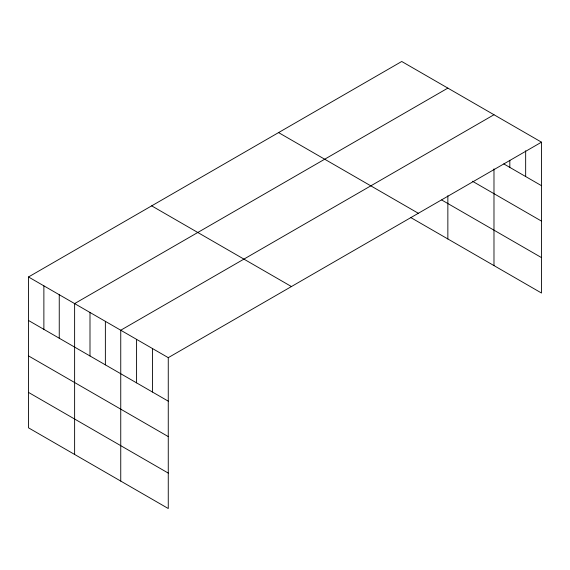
<?xml version="1.0" encoding="UTF-8"?>
<svg xmlns="http://www.w3.org/2000/svg" width="570" height="570" viewBox="0 0 570 570"><rect width="100%" height="100%" fill="white"/><g stroke="black" fill="none" stroke-linecap="round" stroke-linejoin="round"><path stroke-width="0.85" d="M541.5 142.172L168.264 357.661L168.264 508.518L28.5 427.828L28.5 276.97L401.736 61.482L541.5 142.172L541.5 293.03L410.963 217.669M493.983 168.877L493.983 265.599M447.856 88.108L74.62 303.596L74.62 454.454M493.983 114.741L120.747 330.222L120.747 481.087M503.787 163.911L541.5 185.685M472.459 181.246L541.5 221.11M441.707 199.992L541.5 257.604M278.566 132.589L418.33 213.28M151.67 205.856L291.434 286.546M28.5 276.97L168.264 357.661M28.5 320.475L168.264 401.166M28.5 355.901L168.264 436.591M28.5 392.402L168.264 473.093M525.661 150.786L525.661 176.536M509.822 160.291L509.822 167.395M447.856 195.724L447.856 238.972M152.425 348.512L152.425 392.025M136.586 339.371L136.586 382.876M105.372 321.345L105.372 364.857M89.996 312.474L89.996 355.979M59.252 294.719L59.252 338.231M43.876 285.841L43.876 329.353"/></g></svg>
